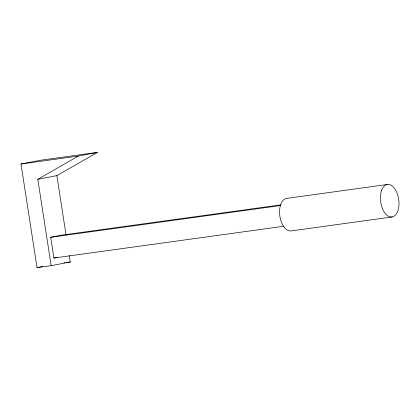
<?xml version="1.0" encoding="UTF-8"?>
<svg xmlns="http://www.w3.org/2000/svg" width="420" height="420" viewBox="0 0 420 420"><rect width="100%" height="100%" fill="white"/><g stroke="black" fill="none" stroke-linecap="round" stroke-linejoin="round"><path stroke-width="0.63" d="M37.8 179.303L78.351 156.061L97.414 152.392L56.863 175.634L37.8 179.303L51.166 265.655L37.039 267.608L21 163.989L40.063 160.314L97.414 152.392M284.078 226.217L53.907 258.017L50.699 237.284L62.139 235.084L280.639 204.897M53.907 258.017L57.724 257.281M37.039 267.608L42.761 266.506M51.166 265.655L70.229 261.986L69.232 255.544M21 163.989L78.351 156.061M387.193 184.501L286.33 198.434A16.422 9.109 82.1 0 0 279.888 216.384A16.422 9.109 82.1 0 0 291.354 230.885L392.212 216.946M50.699 237.284L280.87 205.485M63.809 262.873L65.09 262.694M66.376 262.516L70.229 261.986M56.863 175.634L66.04 234.922M381.596 190.47A16.422 9.109 82.1 0 0 389.812 216.841A16.422 9.109 82.1 0 0 397.698 194.859A16.422 9.109 82.1 0 0 381.596 190.47"/></g></svg>
